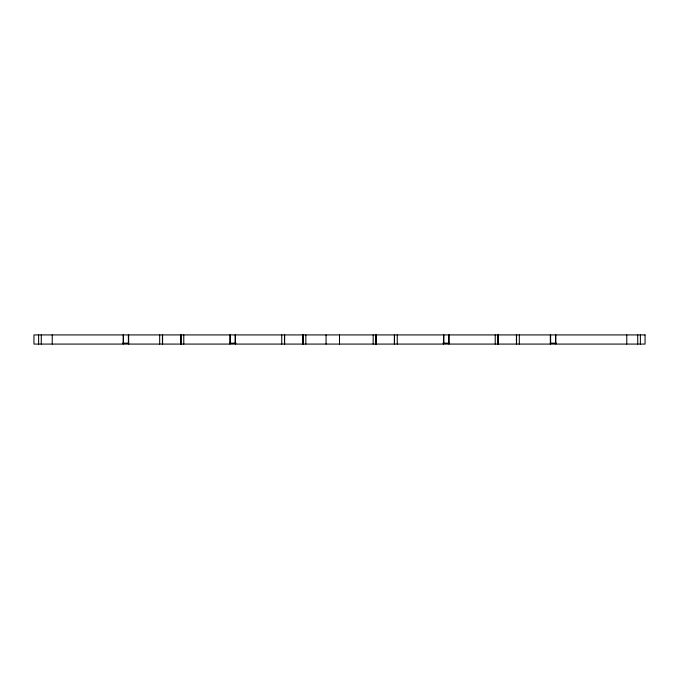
<?xml version="1.0" encoding="UTF-8"?>
<svg xmlns="http://www.w3.org/2000/svg" width="679" height="679" viewBox="0 0 679 679"><rect width="100%" height="100%" fill="white"/><g stroke="black" fill="none" stroke-linecap="round" stroke-linejoin="round"><path stroke-width="1.02" d="M122.568 343.158L128.671 343.158M229.969 343.158L236.071 343.158M442.929 343.158L449.031 343.158M550.329 343.158L556.432 343.158M640.382 334.925L640.382 344.075M637.734 334.925L637.734 344.075M626.768 334.925L626.768 344.075M555.821 334.925L555.821 344.075M555.524 334.925L555.524 343.158M550.627 334.925L550.627 343.158M550.329 334.925L550.329 344.075M519.316 334.925L519.316 344.075M516.575 334.925L516.575 344.075M516.413 334.925L516.413 344.075M498.123 334.925L498.123 344.075M497.962 334.925L497.962 344.075M495.22 334.925L495.22 344.075M449.031 334.925L449.031 344.075M448.734 334.925L448.734 343.158M443.845 334.925L443.845 343.158M443.548 334.925L443.548 344.075M397.257 334.925L397.257 344.075M394.516 334.925L394.516 344.075M394.355 334.925L394.355 344.075M376.073 334.925L376.073 344.075M375.911 334.925L375.911 344.075M373.17 334.925L373.17 344.075M339.5 334.925L339.5 344.075M326.073 334.925L326.073 344.075M305.83 334.925L305.83 344.075M303.089 334.925L303.089 344.075M302.927 334.925L302.927 344.075M284.645 334.925L284.645 344.075M284.484 334.925L284.484 344.075M281.743 334.925L281.743 344.075M235.452 334.925L235.452 344.075M235.155 334.925L235.155 343.158M230.266 334.925L230.266 343.158M229.969 334.925L229.969 344.075M183.78 334.925L183.78 344.075M181.038 334.925L181.038 344.075M180.877 334.925L180.877 344.075M162.587 334.925L162.587 344.075M162.425 334.925L162.425 344.075M159.684 334.925L159.684 344.075M128.671 334.925L128.671 344.075M128.373 334.925L128.373 343.158M123.476 334.925L123.476 343.158M123.179 334.925L123.179 344.075M52.232 334.925L52.232 344.075M41.266 334.925L41.266 344.075M38.618 334.925L38.618 344.075M645.05 334.925L33.95 334.925L33.95 344.075L645.05 344.075L645.05 334.925"/></g></svg>
